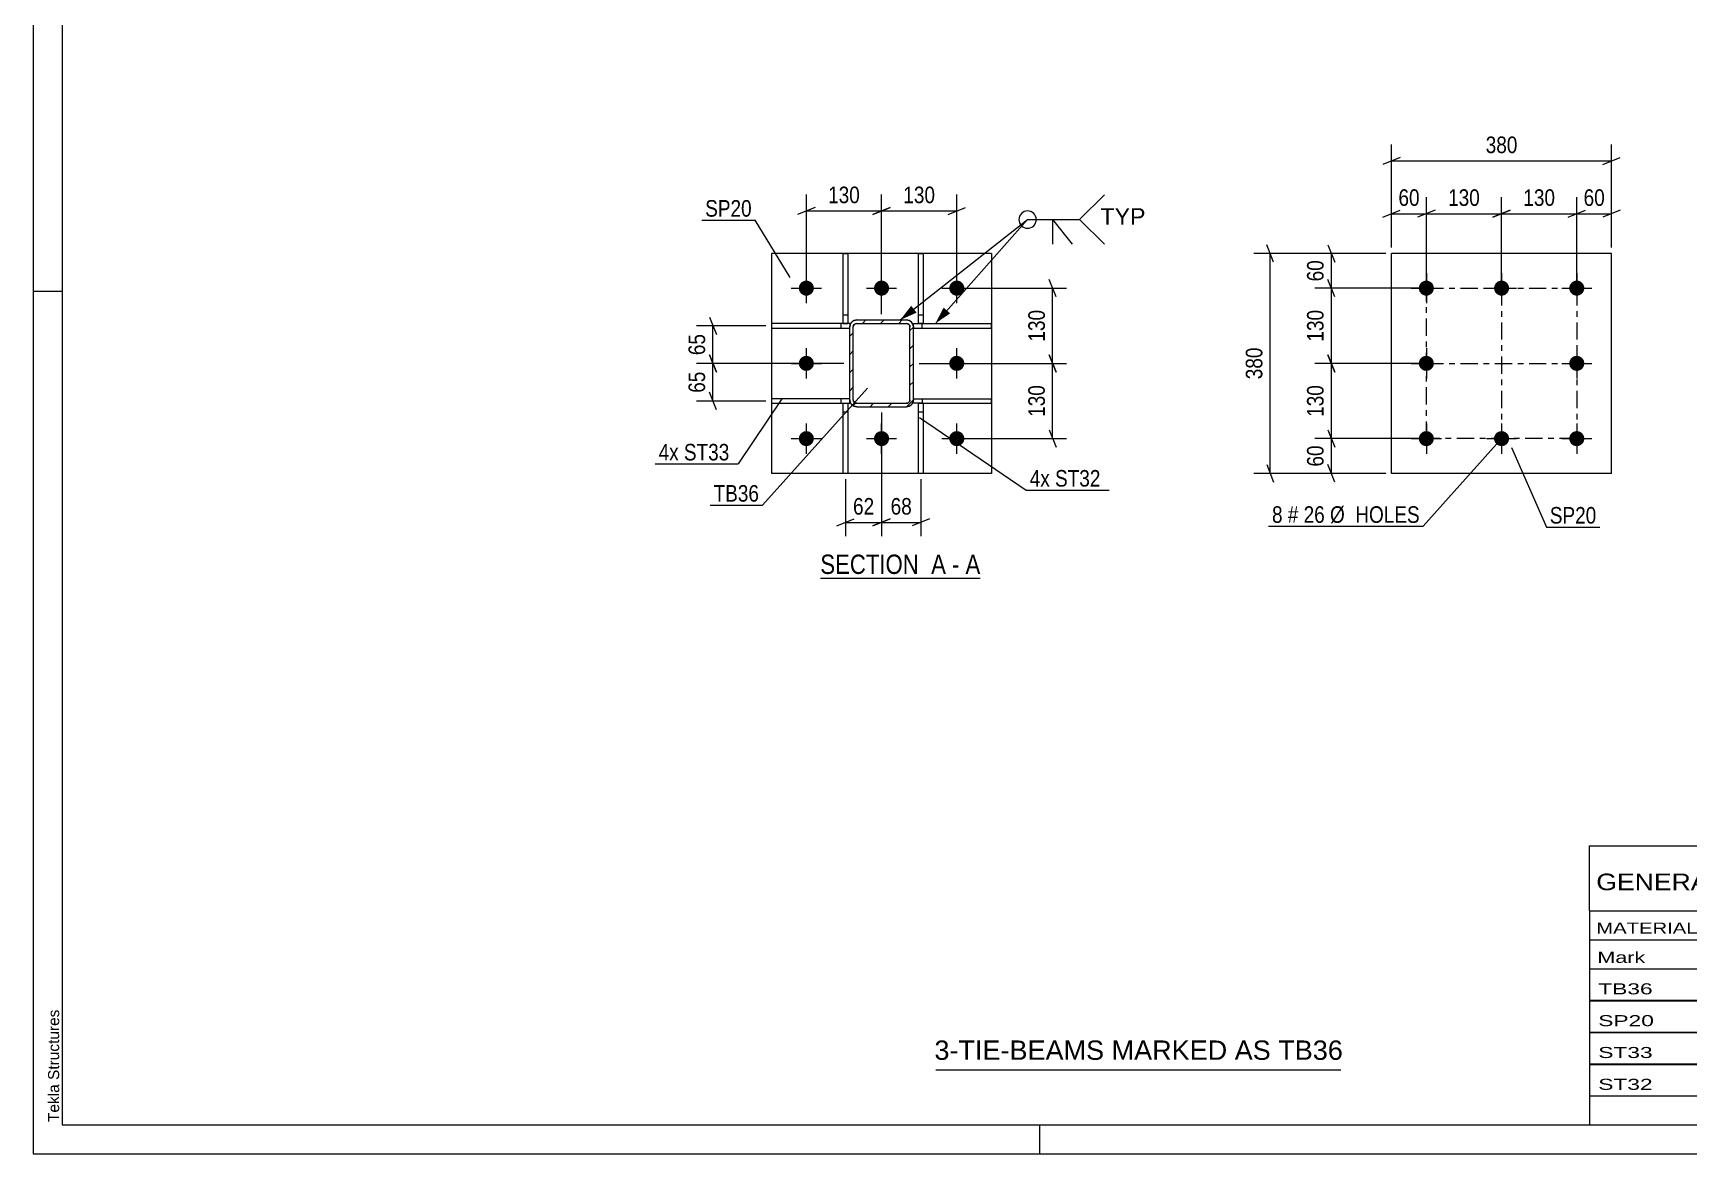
# Model space of a CAD drawing. Header units: millimetres. Extents: x 0 to 594, y 0 to 420.
# Drawn here: x 0 to 286.2, y 0 to 193.6 of the extents above; entities that cross this region are included whole.
import ezdxf

# ---------------------------------------------------------------- set-up
doc = ezdxf.new("R2010")
doc.units = ezdxf.units.MM
doc.linetypes.add('DXK_LINE_DOT2', pattern=[3.9198, 1.9599, -1.9599])
doc.linetypes.add('DXK_LINE_DOT3', pattern=[5.9187, 2.979, -0.9799, 0.9799, -0.9799])
doc.styles.add('Arial', font='ARIAL.TTF', dxfattribs={"height": 0.2})
doc.styles.add('Arial Narrow', font='ARIALN.TTF', dxfattribs={"height": 0.2})

# ---------------------------------------------------------------- blocks, each defined once
blk = doc.blocks.new('Unknown-580568863-1163')
at = {"color": 5, "linetype": 'Continuous'}
for p, q in [((0, 420), (0, 0)), ((5, 415), (5, 5)), ((5, 149), (0, 149)), ((5, 5), (589, 5)), ((174, 0), (174, 5)), ((0, 0), (594, 0))]:
    blk.add_line(p, q, dxfattribs=at)
at = {"color": 174, "linetype": 'Continuous', "style": 'Arial'}
blk.add_text('Tekla Structures', height=1.9102, rotation=90, dxfattribs=at).set_placement((4.5, 5.5))
blk = doc.blocks.new('Unknown-580568863-13 - 1405')
at = {"color": 6, "linetype": 'Continuous'}
blk.add_line((136.05, 99.45), (163.69, 99.45), dxfattribs=at)
at = {"color": 0, "linetype": 'Continuous'}
blk.add_wipeout([(154.15, 100.2), (154.15, 103.7), (136.05, 103.7), (136.05, 100.2)], dxfattribs=at)
at = {"color": 7, "linetype": 'Continuous', "style": 'Arial Narrow'}
blk.add_text('SECTION ', height=3.34, dxfattribs=at).set_placement((136.05, 100.2))
at = {"color": 0, "linetype": 'Continuous'}
blk.add_wipeout([(157.76, 100.2), (157.76, 103.7), (155.2, 103.7), (155.2, 100.2)], dxfattribs=at)
blk.add_wipeout([(160.09, 100.2), (160.09, 103.7), (158.81, 103.7), (158.81, 100.2)], dxfattribs=at)
at = {"color": 7, "linetype": 'Continuous', "style": 'Arial Narrow'}
blk.add_text('A', height=3.34, dxfattribs=at).set_placement((155.2, 100.2))
at = {"color": 0, "linetype": 'Continuous'}
blk.add_wipeout([(163.69, 100.2), (163.69, 103.7), (161.14, 103.7), (161.14, 100.2)], dxfattribs=at)
at = {"color": 7, "linetype": 'Continuous', "style": 'Arial Narrow'}
for s, p in [('A', (161.14, 100.2)), ('-', (158.81, 100.2))]:
    blk.add_text(s, height=3.34, dxfattribs=at).set_placement(p)
blk = doc.blocks.new('Part-580568863-1466 - 1405')
at = {"color": 2, "linetype": 'Continuous'}
for p, q in [((141.13, 143.48), (127.63, 143.48)), ((127.63, 143.48), (127.63, 142.68)), ((141.13, 143.48), (141.13, 142.88)), ((127.63, 142.68), (141.13, 142.68))]:
    blk.add_line(p, q, dxfattribs=at)
at = {"color": 7, "linetype": 'DXK_LINE_DOT2'}
for p, q in [((139.63, 142.68), (139.63, 143.48)), ((141.13, 142.68), (141.13, 142.88))]:
    blk.add_line(p, q, dxfattribs=at)
blk = doc.blocks.new('Part-580568863-1450 - 1405')
at = {"color": 2, "linetype": 'Continuous'}
for p, q in [((140.02, 143.49), (140.02, 155.58)), ((140.02, 155.58), (140.82, 155.58)), ((140.82, 155.58), (140.82, 143.49)), ((140.02, 143.49), (140.82, 143.49))]:
    blk.add_line(p, q, dxfattribs=at)
at = {"color": 7, "linetype": 'DXK_LINE_DOT2'}
blk.add_line((140.02, 144.99), (140.82, 144.99), dxfattribs=at)
blk = doc.blocks.new('Part-580568863-1442 - 1405')
at = {"color": 2, "linetype": 'Continuous'}
for p, q in [((140.02, 117.58), (140.02, 129.69)), ((140.02, 129.69), (140.82, 129.69)), ((140.82, 129.69), (140.82, 117.58)), ((140.82, 117.58), (140.02, 117.58))]:
    blk.add_line(p, q, dxfattribs=at)
at = {"color": 7, "linetype": 'DXK_LINE_DOT2'}
blk.add_line((140.02, 128.19), (140.82, 128.19), dxfattribs=at)
blk = doc.blocks.new('Part-580568863-1434 - 1405')
at = {"color": 2, "linetype": 'Continuous'}
for p, q in [((153.02, 117.58), (153.02, 129.69)), ((153.02, 129.69), (153.82, 129.69)), ((153.82, 129.69), (153.82, 117.58)), ((153.82, 117.58), (153.02, 117.58))]:
    blk.add_line(p, q, dxfattribs=at)
at = {"color": 7, "linetype": 'DXK_LINE_DOT2'}
blk.add_line((153.02, 128.19), (153.82, 128.19), dxfattribs=at)
blk = doc.blocks.new('Part-580568863-1476 - 1405')
at = {"color": 2, "linetype": 'Continuous'}
for p, q in [((141.13, 130.48), (127.63, 130.48)), ((127.63, 130.48), (127.63, 129.68)), ((127.63, 129.68), (140.02, 129.68)), ((140.82, 129.68), (141.13, 129.68)), ((141.13, 129.68), (141.13, 130.28))]:
    blk.add_line(p, q, dxfattribs=at)
at = {"color": 7, "linetype": 'DXK_LINE_DOT2'}
for p, q in [((139.63, 129.68), (139.63, 130.48)), ((140.02, 129.68), (140.82, 129.68)), ((141.13, 130.28), (141.13, 130.48))]:
    blk.add_line(p, q, dxfattribs=at)
blk = doc.blocks.new('Bolt-580568863-1445 - 1405')
at = {"linetype": 'Continuous'}
for points in [[(132.33, 149.58, -1), (134.93, 149.58, -1)], [(145.33, 149.58, -1), (147.93, 149.58, -1)], [(158.33, 149.58, -1), (160.93, 149.58, -1)], [(132.33, 136.58, -1), (134.93, 136.58, -1)], [(158.33, 136.58, -1), (160.93, 136.58, -1)], [(132.33, 123.58, -1), (134.93, 123.58, -1)], [(145.33, 123.58, -1), (147.93, 123.58, -1)], [(158.33, 123.58, -1), (160.93, 123.58, -1)]]:
    blk.add_hatch(color=1, dxfattribs=at).paths.add_polyline_path(points)
at = {"color": 1, "linetype": 'Continuous'}
for p, q in [((133.63, 146.98), (133.63, 152.18)), ((146.63, 146.98), (146.63, 152.18)), ((159.63, 146.98), (159.63, 152.18)), ((131.03, 149.58), (136.23, 149.58)), ((144.03, 149.58), (149.23, 149.58)), ((157.03, 149.58), (162.23, 149.58)), ((133.63, 133.98), (133.63, 139.18)), ((159.63, 133.98), (159.63, 139.18)), ((131.03, 136.58), (136.23, 136.58)), ((157.03, 136.58), (162.23, 136.58)), ((133.63, 120.98), (133.63, 126.18)), ((146.63, 120.98), (146.63, 126.18)), ((159.63, 120.98), (159.63, 126.18)), ((131.03, 123.58), (136.23, 123.58)), ((144.03, 123.58), (149.23, 123.58)), ((157.03, 123.58), (162.23, 123.58))]:
    blk.add_line(p, q, dxfattribs=at)
blk = doc.blocks.new('Part-580568863-1471 - 1405')
at = {"color": 2, "linetype": 'Continuous'}
for p, q in [((152.13, 142.87), (152.13, 143.48)), ((152.13, 143.48), (165.63, 143.48)), ((165.63, 142.68), (165.63, 143.48)), ((152.13, 142.68), (165.63, 142.68))]:
    blk.add_line(p, q, dxfattribs=at)
at = {"color": 7, "linetype": 'DXK_LINE_DOT2'}
for p, q in [((153.63, 142.68), (153.63, 143.48)), ((152.13, 142.87), (152.13, 142.68))]:
    blk.add_line(p, q, dxfattribs=at)
blk = doc.blocks.new('Part-580568863-1481 - 1405')
at = {"color": 2, "linetype": 'Continuous'}
for p, q in [((152.13, 130.48), (165.63, 130.48)), ((152.13, 129.68), (152.13, 130.28)), ((153.02, 129.68), (152.13, 129.68)), ((153.82, 129.68), (165.63, 129.68)), ((165.63, 129.68), (165.63, 130.48))]:
    blk.add_line(p, q, dxfattribs=at)
at = {"color": 7, "linetype": 'DXK_LINE_DOT2'}
for p, q in [((152.13, 130.28), (152.13, 130.48)), ((153.63, 129.68), (153.02, 129.68)), ((153.82, 129.68), (153.02, 129.68)), ((153.63, 130.48), (153.63, 129.68))]:
    blk.add_line(p, q, dxfattribs=at)
blk = doc.blocks.new('Part-580568863-1486 - 1405')
at = {"color": 2, "linetype": 'Continuous'}
for p, q in [((153.02, 143.49), (153.02, 155.58)), ((153.02, 155.58), (153.82, 155.58)), ((153.82, 155.58), (153.82, 143.49)), ((153.82, 143.49), (153.02, 143.49))]:
    blk.add_line(p, q, dxfattribs=at)
at = {"color": 7, "linetype": 'DXK_LINE_DOT2'}
blk.add_line((153.02, 144.99), (153.82, 144.99), dxfattribs=at)
blk = doc.blocks.new('Part-580568863-1505 - 1405')
at = {"linetype": 'Continuous'}
h = blk.add_hatch(dxfattribs=at)
h.set_pattern_fill('', scale=0.7, style=0, pattern_type=0)
h.set_pattern_definition([(45, (152.1315, 130.2785), (-1.57154, 1.57154), [])])
h.paths.add_polyline_path([(152.04, 129.82), (152.13, 130.28), (152.13, 142.88), (152.04, 143.34), (151.78, 143.73), (151.39, 143.99), (150.93, 144.08), (142.33, 144.08), (141.87, 143.99), (141.48, 143.73), (141.22, 143.34), (141.13, 142.88), (141.13, 130.28), (141.22, 129.82), (141.48, 129.43), (141.87, 129.17), (142.33, 129.08), (150.93, 129.08), (151.39, 129.17), (151.78, 129.43)])
h.paths.add_polyline_path([(151.16, 129.72), (150.93, 129.68), (142.33, 129.68), (142.1, 129.72), (141.91, 129.85), (141.78, 130.05), (141.73, 130.28), (141.73, 142.88), (141.78, 143.11), (141.91, 143.3), (142.1, 143.43), (142.33, 143.48), (150.93, 143.48), (151.16, 143.43), (151.36, 143.3), (151.49, 143.11), (151.53, 142.88), (151.53, 130.28), (151.49, 130.05), (151.36, 129.85)])
at = {"color": 7, "linetype": 'DXK_LINE_DOT2'}
for p, q in [((141.13, 142.88), (141.22, 143.34)), ((141.78, 143.11), (141.73, 142.88)), ((141.91, 143.3), (141.78, 143.11)), ((141.87, 143.99), (142.33, 144.08)), ((142.1, 143.43), (141.91, 143.3)), ((142.33, 143.48), (142.1, 143.43)), ((142.33, 144.08), (150.93, 144.08)), ((142.33, 143.48), (150.93, 143.48)), ((150.93, 144.08), (151.39, 143.99)), ((151.16, 143.43), (150.93, 143.48)), ((151.36, 143.3), (151.16, 143.43)), ((151.49, 143.11), (151.36, 143.3)), ((151.53, 142.88), (151.49, 143.11)), ((152.04, 143.34), (152.13, 142.88)), ((141.13, 130.28), (141.13, 142.88)), ((141.73, 130.28), (141.73, 142.88)), ((151.53, 130.28), (151.53, 142.88)), ((152.13, 130.28), (152.13, 142.88)), ((141.22, 129.82), (141.13, 130.28)), ((141.73, 130.28), (141.78, 130.05)), ((141.78, 130.05), (141.91, 129.85)), ((142.33, 129.08), (141.87, 129.17)), ((141.91, 129.85), (142.1, 129.72)), ((142.1, 129.72), (142.33, 129.68)), ((142.33, 129.68), (150.93, 129.68)), ((142.33, 129.08), (150.93, 129.08)), ((150.93, 129.68), (151.16, 129.72)), ((151.39, 129.17), (150.93, 129.08)), ((151.16, 129.72), (151.36, 129.85)), ((151.36, 129.85), (151.49, 130.05)), ((151.49, 130.05), (151.53, 130.28)), ((152.13, 130.28), (152.04, 129.82))]:
    blk.add_line(p, q, dxfattribs=at)
at = {"color": 2, "linetype": 'Continuous'}
for p, q in [((141.22, 143.34), (141.13, 142.88)), ((141.73, 142.88), (141.78, 143.11)), ((141.78, 143.11), (141.91, 143.3)), ((142.33, 144.08), (141.87, 143.99)), ((141.91, 143.3), (142.1, 143.43)), ((142.1, 143.43), (142.33, 143.48)), ((142.33, 144.08), (150.93, 144.08)), ((142.33, 143.48), (150.93, 143.48)), ((151.39, 143.99), (150.93, 144.08)), ((150.93, 143.48), (151.16, 143.43)), ((151.16, 143.43), (151.36, 143.3)), ((151.36, 143.3), (151.49, 143.11)), ((151.49, 143.11), (151.53, 142.88)), ((152.13, 142.88), (152.04, 143.34)), ((141.13, 130.28), (141.13, 142.88)), ((141.73, 130.28), (141.73, 142.88)), ((151.53, 130.28), (151.53, 142.88)), ((152.13, 130.28), (152.13, 142.88)), ((141.13, 130.28), (141.22, 129.82)), ((141.78, 130.05), (141.73, 130.28)), ((141.91, 129.85), (141.78, 130.05)), ((141.87, 129.17), (142.33, 129.08)), ((142.1, 129.72), (141.91, 129.85)), ((142.33, 129.68), (142.1, 129.72)), ((142.33, 129.68), (150.93, 129.68)), ((142.33, 129.08), (150.93, 129.08)), ((151.16, 129.72), (150.93, 129.68)), ((150.93, 129.08), (151.39, 129.17)), ((151.36, 129.85), (151.16, 129.72)), ((151.49, 130.05), (151.36, 129.85)), ((151.53, 130.28), (151.49, 130.05)), ((152.04, 129.82), (152.13, 130.28))]:
    blk.add_line(p, q, dxfattribs=at)
at = {"color": 7, "linetype": 'DXK_LINE_DOT2'}
for centre, start, end in [((142.33, 142.88), 112.5, 157.5), ((150.93, 142.88), 22.5, 67.5), ((142.33, 130.28), 202.5, 247.5), ((150.93, 130.28), 292.5, 337.5)]:
    blk.add_arc(centre, 1.2, start, end, dxfattribs=at)
at = {"color": 2, "linetype": 'Continuous'}
for centre, start, end in [((142.33, 142.88), 112.5, 157.5), ((150.93, 142.88), 22.5, 67.5), ((142.33, 130.28), 202.5, 247.5), ((150.93, 130.28), 292.5, 337.5)]:
    blk.add_arc(centre, 1.2, start, end, dxfattribs=at)
blk = doc.blocks.new('Part-580568863-1520 - 1405')
at = {"color": 2, "linetype": 'Continuous'}
for p, q in [((165.63, 155.58), (127.63, 155.58)), ((127.63, 155.58), (127.63, 117.58)), ((165.63, 155.58), (165.63, 117.58)), ((165.63, 117.58), (127.63, 117.58))]:
    blk.add_line(p, q, dxfattribs=at)
blk = doc.blocks.new('Bolt-580568863-2206 - 2144')
at = {"linetype": 'Continuous'}
for points in [[(240.78, 150.88, -1), (240.78, 148.28, -1)], [(253.78, 150.88, -1), (253.78, 148.28, -1)], [(266.78, 150.88, -1), (266.78, 148.28, -1)], [(240.78, 137.88, -1), (240.78, 135.28, -1)], [(266.78, 137.88, -1), (266.78, 135.28, -1)], [(240.78, 124.88, -1), (240.78, 122.28, -1)], [(253.78, 124.88, -1), (253.78, 122.28, -1)], [(266.78, 124.88, -1), (266.78, 122.28, -1)]]:
    blk.add_hatch(color=1, dxfattribs=at).paths.add_polyline_path(points)
at = {"color": 1, "linetype": 'Continuous'}
for p, q in [((240.78, 152.18), (240.78, 146.98)), ((253.78, 152.18), (253.78, 146.98)), ((266.78, 152.18), (266.78, 146.98)), ((238.18, 149.58), (243.38, 149.58)), ((251.18, 149.58), (256.38, 149.58)), ((264.18, 149.58), (269.38, 149.58)), ((240.78, 139.18), (240.78, 133.98)), ((266.78, 139.18), (266.78, 133.98)), ((238.18, 136.58), (243.38, 136.58)), ((264.18, 136.58), (269.38, 136.58)), ((240.78, 126.18), (240.78, 120.98)), ((253.78, 126.18), (253.78, 120.98)), ((266.78, 126.18), (266.78, 120.98)), ((238.18, 123.58), (243.38, 123.58)), ((251.18, 123.58), (256.38, 123.58)), ((264.18, 123.58), (269.38, 123.58))]:
    blk.add_line(p, q, dxfattribs=at)
blk = doc.blocks.new('Part-580568863-2211 - 2144')
at = {"color": 2, "linetype": 'Continuous'}
for p, q in [((272.78, 155.58), (234.78, 155.58)), ((234.78, 117.58), (234.78, 155.58)), ((272.78, 117.58), (272.78, 155.58)), ((272.78, 117.58), (234.78, 117.58))]:
    blk.add_line(p, q, dxfattribs=at)
blk = doc.blocks.new('Rectangle-580568863-2299 - 2144')
at = {"color": 1, "linetype": 'DXK_LINE_DOT3'}
blk.add_lwpolyline([(240.78, 149.58), (266.78, 149.58), (266.78, 123.58), (240.78, 123.58), (240.78, 149.58)], close=True, dxfattribs=at)
blk = doc.blocks.new('Line-580568863-2284 - 2144')
at = {"color": 1, "linetype": 'DXK_LINE_DOT3'}
blk.add_line((240.78, 136.58), (266.78, 136.58), dxfattribs=at)
blk = doc.blocks.new('Line-580568863-2292 - 2144')
at = {"color": 1, "linetype": 'DXK_LINE_DOT3'}
blk.add_line((253.78, 149.58), (253.78, 123.58), dxfattribs=at)
blk = doc.blocks.new('StraightDimension-580568863-1583 - 1405')
at = {"color": 7, "linetype": 'Continuous'}
for p, q in [((148.13, 163.51), (145.13, 162.31)), ((146.63, 145.08), (146.63, 165.76)), ((158.13, 162.31), (161.13, 163.51)), ((159.63, 150.58), (159.63, 165.76)), ((146.63, 162.91), (159.63, 162.91))]:
    blk.add_line(p, q, dxfattribs=at)
at = {"color": 0}
blk.add_wipeout([(156.47, 163.66), (156.47, 167.86), (149.79, 167.86), (149.79, 163.66)], dxfattribs=at)
at = {"color": 3, "style": 'Arial Narrow'}
blk.add_text('130', height=2.863, dxfattribs=at).set_placement((150.39, 164.26))
blk = doc.blocks.new('StraightDimension-580568863-1522 - 1405')
at = {"color": 7, "linetype": 'Continuous'}
for p, q in [((146.63, 128.08), (146.63, 106.7)), ((140.42, 116.58), (140.42, 106.7)), ((138.92, 108.5), (141.92, 109.7)), ((140.42, 109.1), (146.63, 109.1)), ((148.13, 109.7), (145.13, 108.5))]:
    blk.add_line(p, q, dxfattribs=at)
at = {"color": 0}
blk.add_wipeout([(145.95, 109.85), (145.95, 114.05), (141.1, 114.05), (141.1, 109.85)], dxfattribs=at)
at = {"color": 3, "style": 'Arial Narrow'}
blk.add_text('62', height=2.863, dxfattribs=at).set_placement((141.7, 110.45))
blk = doc.blocks.new('StraightDimension-580568863-1533 - 1405')
at = {"color": 7, "linetype": 'Continuous'}
for p, q in [((146.63, 128.08), (146.63, 106.7)), ((153.42, 116.58), (153.42, 106.7)), ((145.13, 108.5), (148.13, 109.7)), ((146.63, 109.1), (153.42, 109.1)), ((154.92, 109.7), (151.92, 108.5))]:
    blk.add_line(p, q, dxfattribs=at)
at = {"color": 0}
blk.add_wipeout([(152.45, 109.85), (152.45, 114.05), (147.6, 114.05), (147.6, 109.85)], dxfattribs=at)
at = {"color": 3, "style": 'Arial Narrow'}
blk.add_text('68', height=2.863, dxfattribs=at).set_placement((148.2, 110.45))
blk = doc.blocks.new('StraightDimension-580568863-1541 - 1405')
at = {"color": 7, "linetype": 'Continuous'}
for p, q in [((116.88, 144.58), (118.08, 141.58)), ((126.63, 143.08), (114.63, 143.08)), ((117.48, 136.58), (117.48, 143.08)), ((118.08, 135.08), (116.88, 138.08)), ((140.13, 136.58), (114.63, 136.58))]:
    blk.add_line(p, q, dxfattribs=at)
at = {"color": 0}
blk.add_wipeout([(116.73, 142.26), (112.53, 142.26), (112.53, 137.4), (116.73, 137.4)], dxfattribs=at)
at = {"color": 3, "style": 'Arial Narrow'}
blk.add_text('65', height=2.863, rotation=90.0002, dxfattribs=at).set_placement((116.13, 138))
blk = doc.blocks.new('StraightDimension-580568863-1551 - 1405')
at = {"color": 7, "linetype": 'Continuous'}
for p, q in [((116.88, 138.08), (118.08, 135.08)), ((140.13, 136.58), (114.63, 136.58)), ((117.48, 130.08), (117.48, 136.58)), ((126.63, 130.08), (114.63, 130.08)), ((118.08, 128.58), (116.88, 131.58))]:
    blk.add_line(p, q, dxfattribs=at)
at = {"color": 0}
blk.add_wipeout([(116.73, 135.76), (112.53, 135.76), (112.53, 130.9), (116.73, 130.9)], dxfattribs=at)
at = {"color": 3, "style": 'Arial Narrow'}
blk.add_text('65', height=2.863, rotation=90.0002, dxfattribs=at).set_placement((116.13, 131.5))
blk = doc.blocks.new('StraightDimension-580568863-1558 - 1405')
at = {"color": 7, "linetype": 'Continuous'}
for p, q in [((160.63, 149.58), (178.6, 149.58)), ((176.8, 148.08), (175.6, 151.08)), ((176.2, 136.58), (176.2, 149.58)), ((175.6, 138.08), (176.8, 135.08)), ((153.13, 136.58), (178.6, 136.58))]:
    blk.add_line(p, q, dxfattribs=at)
at = {"color": 0}
blk.add_wipeout([(175.45, 146.42), (171.25, 146.42), (171.25, 139.74), (175.45, 139.74)], dxfattribs=at)
at = {"color": 3, "style": 'Arial Narrow'}
blk.add_text('130', height=2.863, rotation=90.0002, dxfattribs=at).set_placement((174.85, 140.34))
blk = doc.blocks.new('StraightDimension-580568863-1572 - 1405')
at = {"color": 7, "linetype": 'Continuous'}
for p, q in [((176.8, 135.08), (175.6, 138.08)), ((153.13, 136.58), (178.6, 136.58)), ((176.2, 123.58), (176.2, 136.58)), ((160.63, 123.58), (178.6, 123.58)), ((175.6, 125.08), (176.8, 122.08))]:
    blk.add_line(p, q, dxfattribs=at)
at = {"color": 0}
blk.add_wipeout([(175.45, 133.42), (171.25, 133.42), (171.25, 126.74), (175.45, 126.74)], dxfattribs=at)
at = {"color": 3, "style": 'Arial Narrow'}
blk.add_text('130', height=2.863, rotation=90.0002, dxfattribs=at).set_placement((174.85, 127.34))
blk = doc.blocks.new('StraightDimension-580568863-1593 - 1405')
at = {"color": 7, "linetype": 'Continuous'}
for p, q in [((135.13, 163.51), (132.13, 162.31)), ((133.63, 150.58), (133.63, 165.76)), ((145.13, 162.31), (148.13, 163.51)), ((146.63, 145.08), (146.63, 165.76)), ((133.63, 162.91), (146.63, 162.91))]:
    blk.add_line(p, q, dxfattribs=at)
at = {"color": 0}
blk.add_wipeout([(143.47, 163.66), (143.47, 167.86), (136.79, 167.86), (136.79, 163.66)], dxfattribs=at)
at = {"color": 3, "style": 'Arial Narrow'}
blk.add_text('130', height=2.863, dxfattribs=at).set_placement((137.39, 164.26))
blk = doc.blocks.new('StraightDimension-580568863-2270 - 2144')
at = {"color": 7, "linetype": 'Continuous'}
for p, q in [((233.78, 155.58), (221.52, 155.58)), ((223.77, 157.08), (224.97, 154.08)), ((224.37, 149.58), (224.37, 155.58)), ((239.78, 149.58), (221.52, 149.58)), ((224.97, 148.08), (223.77, 151.08))]:
    blk.add_line(p, q, dxfattribs=at)
at = {"color": 0}
blk.add_wipeout([(223.62, 155.01), (219.42, 155.01), (219.42, 150.15), (223.62, 150.15)], dxfattribs=at)
at = {"color": 3, "style": 'Arial Narrow'}
blk.add_text('60', height=2.863, rotation=90.0002, dxfattribs=at).set_placement((223.02, 150.75))
blk = doc.blocks.new('StraightDimension-580568863-3054 - 2144')
at = {"color": 7, "linetype": 'Continuous'}
for p, q in [((240.78, 150.58), (240.78, 165.29)), ((253.78, 150.58), (253.78, 165.29)), ((242.28, 163.04), (239.28, 161.84)), ((240.78, 162.44), (253.78, 162.44)), ((252.28, 161.84), (255.28, 163.04))]:
    blk.add_line(p, q, dxfattribs=at)
at = {"color": 0}
blk.add_wipeout([(250.63, 163.19), (250.63, 167.39), (243.94, 167.39), (243.94, 163.19)], dxfattribs=at)
at = {"color": 3, "style": 'Arial Narrow'}
blk.add_text('130', height=2.863, dxfattribs=at).set_placement((244.54, 163.79))
blk = doc.blocks.new('StraightDimension-580568863-2213 - 2144')
at = {"color": 7, "linetype": 'Continuous'}
for p, q in [((233.78, 155.58), (210.94, 155.58)), ((214.39, 154.08), (213.19, 157.08)), ((213.79, 117.58), (213.79, 155.58)), ((233.78, 117.58), (210.94, 117.58)), ((213.19, 119.08), (214.39, 116.08))]:
    blk.add_line(p, q, dxfattribs=at)
at = {"color": 0}
blk.add_wipeout([(213.04, 139.92), (208.84, 139.92), (208.84, 133.24), (213.04, 133.24)], dxfattribs=at)
at = {"color": 3, "style": 'Arial Narrow'}
blk.add_text('380', height=2.863, rotation=90.0002, dxfattribs=at).set_placement((212.44, 133.84))
blk = doc.blocks.new('StraightDimension-580568863-2224 - 2144')
at = {"color": 7, "linetype": 'Continuous'}
for p, q in [((266.78, 150.58), (266.78, 165.29)), ((272.78, 156.58), (272.78, 165.29)), ((265.28, 161.84), (268.28, 163.04)), ((266.78, 162.44), (272.78, 162.44)), ((274.28, 163.04), (271.28, 161.84))]:
    blk.add_line(p, q, dxfattribs=at)
at = {"color": 0}
blk.add_wipeout([(272.21, 163.19), (272.21, 167.39), (267.36, 167.39), (267.36, 163.19)], dxfattribs=at)
at = {"color": 3, "style": 'Arial Narrow'}
blk.add_text('60', height=2.863, dxfattribs=at).set_placement((267.96, 163.79))
blk = doc.blocks.new('StraightDimension-580568863-2234 - 2144')
at = {"color": 7, "linetype": 'Continuous'}
for p, q in [((234.78, 156.58), (234.78, 165.29)), ((240.78, 150.58), (240.78, 165.29)), ((233.28, 161.84), (236.28, 163.04)), ((234.78, 162.44), (240.78, 162.44)), ((242.28, 163.04), (239.28, 161.84))]:
    blk.add_line(p, q, dxfattribs=at)
at = {"color": 0}
blk.add_wipeout([(240.21, 163.19), (240.21, 167.39), (235.36, 167.39), (235.36, 163.19)], dxfattribs=at)
at = {"color": 3, "style": 'Arial Narrow'}
blk.add_text('60', height=2.863, dxfattribs=at).set_placement((235.96, 163.79))
blk = doc.blocks.new('StraightDimension-580568863-2249 - 2144')
at = {"color": 7, "linetype": 'Continuous'}
for p, q in [((236.28, 172.16), (233.28, 170.96)), ((234.78, 156.58), (234.78, 174.41)), ((271.28, 170.96), (274.28, 172.16)), ((272.78, 156.58), (272.78, 174.41)), ((234.78, 171.56), (272.78, 171.56))]:
    blk.add_line(p, q, dxfattribs=at)
at = {"color": 0}
blk.add_wipeout([(257.13, 172.31), (257.13, 176.51), (250.44, 176.51), (250.44, 172.31)], dxfattribs=at)
at = {"color": 3, "style": 'Arial Narrow'}
blk.add_text('380', height=2.863, dxfattribs=at).set_placement((251.04, 172.91))
blk = doc.blocks.new('StraightDimension-580568863-2260 - 2144')
at = {"color": 7, "linetype": 'Continuous'}
for p, q in [((239.78, 123.58), (221.52, 123.58)), ((223.77, 125.08), (224.97, 122.08)), ((224.37, 117.58), (224.37, 123.58)), ((233.78, 117.58), (221.52, 117.58)), ((224.97, 116.08), (223.77, 119.08))]:
    blk.add_line(p, q, dxfattribs=at)
at = {"color": 0}
blk.add_wipeout([(223.62, 123.01), (219.42, 123.01), (219.42, 118.15), (223.62, 118.15)], dxfattribs=at)
at = {"color": 3, "style": 'Arial Narrow'}
blk.add_text('60', height=2.863, rotation=90.0002, dxfattribs=at).set_placement((223.02, 118.75))
blk = doc.blocks.new('StraightDimension-580568863-3056 - 2144')
at = {"color": 7, "linetype": 'Continuous'}
for p, q in [((253.78, 150.58), (253.78, 165.29)), ((266.78, 150.58), (266.78, 165.29)), ((255.28, 163.04), (252.28, 161.84)), ((253.78, 162.44), (266.78, 162.44)), ((265.28, 161.84), (268.28, 163.04))]:
    blk.add_line(p, q, dxfattribs=at)
at = {"color": 0}
blk.add_wipeout([(263.63, 163.19), (263.63, 167.39), (256.94, 167.39), (256.94, 163.19)], dxfattribs=at)
at = {"color": 3, "style": 'Arial Narrow'}
blk.add_text('130', height=2.863, dxfattribs=at).set_placement((257.54, 163.79))
blk = doc.blocks.new('StraightDimension-580568863-3076 - 2144')
at = {"color": 7, "linetype": 'Continuous'}
for p, q in [((224.97, 135.08), (223.77, 138.08)), ((239.78, 136.58), (221.52, 136.58)), ((224.37, 123.58), (224.37, 136.58)), ((239.78, 123.58), (221.52, 123.58)), ((223.77, 125.08), (224.97, 122.08))]:
    blk.add_line(p, q, dxfattribs=at)
at = {"color": 0}
blk.add_wipeout([(223.62, 133.42), (219.42, 133.42), (219.42, 126.74), (223.62, 126.74)], dxfattribs=at)
at = {"color": 3, "style": 'Arial Narrow'}
blk.add_text('130', height=2.863, rotation=90.0002, dxfattribs=at).set_placement((223.02, 127.34))
blk = doc.blocks.new('StraightDimension-580568863-3078 - 2144')
at = {"color": 7, "linetype": 'Continuous'}
for p, q in [((239.78, 149.58), (221.52, 149.58)), ((224.97, 148.08), (223.77, 151.08)), ((224.37, 136.58), (224.37, 149.58)), ((223.77, 138.08), (224.97, 135.08)), ((239.78, 136.58), (221.52, 136.58))]:
    blk.add_line(p, q, dxfattribs=at)
at = {"color": 0}
blk.add_wipeout([(223.62, 146.42), (219.42, 146.42), (219.42, 139.74), (223.62, 139.74)], dxfattribs=at)
at = {"color": 3, "style": 'Arial Narrow'}
blk.add_text('130', height=2.863, rotation=90.0002, dxfattribs=at).set_placement((223.02, 140.34))
blk = doc.blocks.new('Unknown-580568863-3384')
at = {"color": 7, "linetype": 'Continuous'}
for p, q in [((269, 53.25), (429, 53.25)), ((269, 42), (269, 53.25)), ((429, 53.25), (429, 42)), ((269, 42), (429, 42)), ((269, 42), (269, 37)), ((429, 42), (429, 37)), ((269, 37), (429, 37)), ((269, 37), (269, 32)), ((293, 37), (293, 32)), ((328.5, 37), (328.5, 32)), ((354.5, 37), (354.5, 32)), ((367.5, 37), (367.5, 32)), ((385, 37), (385, 32)), ((407, 37), (407, 32)), ((429, 37), (429, 32)), ((269, 32), (429, 32)), ((269, 31.95), (269, 26.55)), ((269, 31.95), (429, 31.95)), ((293, 32), (293, 26.5)), ((328.5, 32), (328.5, 26.5)), ((354.5, 32), (354.5, 26.5)), ((367.5, 32), (367.5, 26.5)), ((385, 32), (385, 26.5)), ((407, 32), (407, 26.5)), ((429, 31.95), (429, 26.55)), ((269, 26.55), (429, 26.55)), ((269, 26.45), (269, 21.05)), ((269, 26.45), (429, 26.45)), ((293, 26.5), (293, 21)), ((328.5, 26.5), (328.5, 21)), ((354.5, 26.5), (354.5, 21)), ((367.5, 26.5), (367.5, 21)), ((385, 26.5), (385, 21)), ((407, 26.5), (407, 21)), ((429, 26.45), (429, 21.05)), ((269, 21.05), (429, 21.05)), ((269, 20.95), (269, 15.55)), ((269, 20.95), (429, 20.95)), ((293, 21), (293, 15.5)), ((328.5, 21), (328.5, 15.5)), ((354.5, 21), (354.5, 15.5)), ((367.5, 21), (367.5, 15.5)), ((385, 21), (385, 15.5)), ((407, 21), (407, 15.5)), ((429, 20.95), (429, 15.55)), ((269, 15.55), (429, 15.55)), ((269, 15.45), (269, 10.05)), ((269, 15.45), (429, 15.45)), ((293, 15.5), (293, 10)), ((328.5, 15.5), (328.5, 10)), ((354.5, 15.5), (354.5, 10)), ((367.5, 15.5), (367.5, 10)), ((385, 15.5), (385, 10)), ((407, 15.5), (407, 10)), ((429, 15.45), (429, 10.05)), ((269, 10.05), (429, 10.05)), ((269, 10), (429, 10)), ((269, 10), (269, 5)), ((385, 10), (385, 5)), ((407, 10), (407, 5)), ((429, 10), (429, 5)), ((269, 5), (429, 5))]:
    blk.add_line(p, q, dxfattribs=at)
at = {"color": 7, "style": 'Arial Narrow'}
for s, height, width, p in [('GENERAL NOTES & WELD DETAILS :', 2.8633, 1.4, (270.15, 45.56)), ('REFER TYP DRAWING TYP-01', 1.9089, 1.6, (353.7, 45.66)), ('No. Required', 1.9089, 1.6, (400.41, 38.06)), ("MATERIAL LIST FOR ASSEMBLY MK'D", 1.9089, 1.6, (270.15, 38.06)), ('TB36', 1.909, 1.794707, (364.1, 37.97)), ('3', 1.91, 1.794707, (391.08, 38.06)), ('Mark', 1.909, 1.7, (270.34, 33)), ('Profile', 1.909, 1.7, (303.41, 33)), ('Material', 1.909, 1.7, (333.54, 33.06)), ('No.', 1.909, 1.7, (358.5, 33.06)), ('Length', 1.909, 1.7, (369, 33.06)), ('Area', 1.909, 1.7, (391.5, 33.06)), ('Weight', 1.909, 1.7, (411, 33.06))]:
    blk.add_text(s, height=height, dxfattribs=dict(at, width=width)).set_placement(p)
at = {"color": 7, "linetype": 'Continuous', "style": 'Arial Narrow'}
for s, height, width, p in [('TB36', 1.909, 1.794707, (270.5, 27.56)), ('RHS150*110*6', 1.9089, 1.794707, (295, 27.56)), ('E350', 1.909, 1.794707, (334.74, 27.56)), ('1', 1.91, 1.794707, (358.86, 27.56)), ('2938', 1.909, 1.794707, (371.58, 27.56)), ('1.5', 1.909, 1.794707, (395.32, 27.56)), ('68.6', 1.909, 1.794707, (414.14, 27.56)), ('SP20', 1.909, 1.794707, (270.5, 22.06)), ('PL20*380', 1.909, 1.794707, (295, 22.06)), ('E350', 1.909, 1.794707, (334.74, 22.06)), ('2', 1.91, 1.794707, (358.86, 22.06)), ('380', 1.909, 1.794707, (373.77, 22.06)), ('0.3', 1.909, 1.794707, (395.32, 22.06)), ('45.3', 1.909, 1.794707, (414.14, 22.06)), ('ST33', 1.909, 1.794707, (270.5, 16.56)), ('PL8*100', 1.909, 1.794707, (295, 16.56)), ('E350', 1.909, 1.794707, (334.74, 16.56)), ('8', 1.91, 1.794707, (358.86, 16.56)), ('135', 1.909, 1.794707, (373.77, 16.56)), ('0.0', 1.909, 1.794707, (395.32, 16.56)), ('3.3', 1.909, 1.794707, (416.33, 16.56)), ('ST32', 1.909, 1.794707, (270.5, 11.06)), ('PL8*100', 1.909, 1.794707, (295, 11.06)), ('E350', 1.909, 1.794707, (334.74, 11.06)), ('8', 1.91, 1.794707, (358.86, 11.06)), ('121', 1.909, 1.794707, (373.77, 11.06)), ('0.0', 1.909, 1.794707, (395.32, 11.06)), ('3.0', 1.909, 1.794707, (416.33, 11.06)), ('Total', 1.909, 1.7, (371.33, 6.5)), ('2.4', 1.909, 1.794707, (394.83, 6.5)), ('120.3', 1.909, 1.794707, (411.96, 6.5))]:
    blk.add_text(s, height=height, dxfattribs=dict(at, width=width)).set_placement(p)
blk = doc.blocks.new('Unknown-580568863-3385')
at = {"color": 7, "linetype": 'Continuous'}
blk.add_line((156, 14.5), (226, 14.5), dxfattribs=at)
at = {"color": 7, "style": 'Arial'}
blk.add_text('3-TIE-BEAMS MARKED AS TB36', height=3.3428, dxfattribs=at).set_placement((155.77, 16.25))
blk = doc.blocks.new('Mark-580568863-1501 - 1405')
at = {"color": 0}
blk.add_wipeout([(125.46, 112.69), (125.46, 115.69), (117.6, 115.69), (117.6, 112.69)], dxfattribs=at)
blk.add_wipeout([(125.46, 112.69), (125.46, 115.69), (117.6, 115.69), (117.6, 112.69)], dxfattribs=at)
at = {"color": 30, "linetype": 'Continuous'}
for p in [(144.22, 132.27), (117, 112.09)]:
    blk.add_line(p, (126.06, 112.09), dxfattribs=at)
at = {"color": 3, "style": 'Arial Narrow'}
blk.add_text('TB36', height=2.863, dxfattribs=at).set_placement((117.6, 112.69))
blk = doc.blocks.new('Mark-580568863-1516 - 1405')
at = {"color": 0}
blk.add_wipeout([(124.19, 161.93), (124.19, 164.93), (116.15, 164.93), (116.15, 161.93)], dxfattribs=at)
blk.add_wipeout([(124.19, 161.93), (124.19, 164.93), (116.15, 164.93), (116.15, 161.93)], dxfattribs=at)
at = {"color": 30, "linetype": 'Continuous'}
for p in [(115.55, 161.33), (130.81, 151.4)]:
    blk.add_line(p, (124.79, 161.33), dxfattribs=at)
at = {"color": 3, "style": 'Arial Narrow'}
blk.add_text('SP20', height=2.863, dxfattribs=at).set_placement((116.15, 161.93))
blk = doc.blocks.new('WeldMark-580568863-1602 - 1405')
at = {"linetype": 'Continuous'}
for points in [[(152.68, 145.35), (149.86, 144.08), (151.75, 146.53)], [(158.48, 145.22), (155.93, 143.48), (157.36, 146.22)]]:
    blk.add_hatch(color=30, dxfattribs=at).paths.add_polyline_path(points)
at = {"color": 30, "linetype": 'Continuous'}
for p, q in [((149.86, 144.08), (171.86, 161.43)), ((155.93, 143.48), (171.86, 161.43)), ((171.86, 161.43), (180.86, 161.43))]:
    blk.add_line(p, q, dxfattribs=at)
at = {"color": 3, "linetype": 'Continuous'}
for q in [(179.58, 157.15), (176.15, 157.15)]:
    blk.add_line((176.15, 161.43), q, dxfattribs=at)
for start, end in [(90, 270), (270, 90)]:
    blk.add_arc((171.86, 161.43), 1.5, start, end, dxfattribs=at)
at = {"color": 0, "linetype": 'Continuous'}
blk.add_wipeout([(192.24, 160.53), (192.24, 163.53), (184.46, 163.53), (184.46, 160.53)], dxfattribs=at)
blk.add_wipeout([(192.24, 160.53), (192.24, 163.53), (184.46, 163.53), (184.46, 160.53)], dxfattribs=at)
at = {"color": 3, "linetype": 'Continuous'}
for q in [(185.15, 165.72), (185.15, 157.15)]:
    blk.add_line((180.86, 161.43), q, dxfattribs=at)
at = {"color": 3, "linetype": 'Continuous', "style": 'Arial'}
blk.add_text('TYP', height=2.865, dxfattribs=at).set_placement((184.46, 160.53))
blk = doc.blocks.new('MarkSet-580568863-1653 - 1405')
at = {"color": 0}
blk.add_wipeout([(175.71, 115.29), (175.71, 118.29), (172.24, 118.29), (172.24, 115.29)], dxfattribs=at)
blk.add_wipeout([(175.71, 115.29), (175.71, 118.29), (172.24, 118.29), (172.24, 115.29)], dxfattribs=at)
at = {"color": 30, "linetype": 'Continuous'}
blk.add_line((153.21, 127.23), (171.64, 114.69), dxfattribs=at)
at = {"color": 0}
blk.add_wipeout([(184.46, 115.29), (184.46, 118.29), (176.61, 118.29), (176.61, 115.29)], dxfattribs=at)
blk.add_wipeout([(184.46, 115.29), (184.46, 118.29), (176.61, 118.29), (176.61, 115.29)], dxfattribs=at)
at = {"color": 30, "linetype": 'Continuous'}
blk.add_line((171.64, 114.69), (185.96, 114.69), dxfattribs=at)
at = {"color": 3, "style": 'Arial Narrow'}
for s, p in [('4x', (172.24, 115.29)), ('ST32', (176.61, 115.29))]:
    blk.add_text(s, height=2.863, dxfattribs=at).set_placement(p)
blk = doc.blocks.new('MarkSet-580568863-1683 - 1405')
at = {"color": 30, "linetype": 'Continuous'}
blk.add_line((129.4, 130.48), (121.83, 119.21), dxfattribs=at)
at = {"color": 0}
blk.add_wipeout([(111.57, 119.81), (111.57, 122.81), (108.1, 122.81), (108.1, 119.81)], dxfattribs=at)
blk.add_wipeout([(111.57, 119.81), (111.57, 122.81), (108.1, 122.81), (108.1, 119.81)], dxfattribs=at)
blk.add_wipeout([(120.33, 119.81), (120.33, 122.81), (112.47, 122.81), (112.47, 119.81)], dxfattribs=at)
blk.add_wipeout([(120.33, 119.81), (120.33, 122.81), (112.47, 122.81), (112.47, 119.81)], dxfattribs=at)
at = {"color": 30, "linetype": 'Continuous'}
blk.add_line((107.5, 119.21), (121.83, 119.21), dxfattribs=at)
at = {"color": 3, "style": 'Arial Narrow'}
for s, p in [('4x', (108.1, 119.81)), ('ST33', (112.47, 119.81))]:
    blk.add_text(s, height=2.863, dxfattribs=at).set_placement(p)
blk = doc.blocks.new('Mark-580568863-2202 - 2144')
at = {"color": 0}
blk.add_wipeout([(215.94, 109.03), (215.94, 112.03), (214.11, 112.03), (214.11, 109.03)], dxfattribs=at)
blk.add_wipeout([(215.94, 109.03), (215.94, 112.03), (214.11, 112.03), (214.11, 109.03)], dxfattribs=at)
blk.add_wipeout([(218.67, 109.03), (218.67, 112.03), (216.84, 112.03), (216.84, 109.03)], dxfattribs=at)
blk.add_wipeout([(218.67, 109.03), (218.67, 112.03), (216.84, 112.03), (216.84, 109.03)], dxfattribs=at)
at = {"color": 3, "style": 'Arial Narrow'}
blk.add_text('8', height=2.86, dxfattribs=at).set_placement((214.11, 109.03))
at = {"color": 0}
blk.add_wipeout([(223.23, 109.03), (223.23, 112.03), (219.57, 112.03), (219.57, 109.03)], dxfattribs=at)
blk.add_wipeout([(223.23, 109.03), (223.23, 112.03), (219.57, 112.03), (219.57, 109.03)], dxfattribs=at)
at = {"color": 3, "style": 'Arial Narrow'}
blk.add_text('#', height=2.86, dxfattribs=at).set_placement((216.84, 109.03))
at = {"color": 0}
blk.add_wipeout([(239.65, 109.03), (239.65, 112.03), (224.13, 112.03), (224.13, 109.03)], dxfattribs=at)
blk.add_wipeout([(239.65, 109.03), (239.65, 112.03), (224.13, 112.03), (224.13, 109.03)], dxfattribs=at)
at = {"color": 7, "linetype": 'Continuous'}
for p in [(253.91, 123.71), (213.51, 108.43)]:
    blk.add_line(p, (240.25, 108.43), dxfattribs=at)
at = {"color": 3, "style": 'Arial Narrow'}
for s, p in [('26', (219.57, 109.03)), ('Ø  HOLES', (224.13, 109.03))]:
    blk.add_text(s, height=2.863, dxfattribs=at).set_placement(p)
blk = doc.blocks.new('Mark-580568863-2207 - 2144')
at = {"color": 0}
blk.add_wipeout([(270.16, 108.9), (270.16, 111.9), (262.12, 111.9), (262.12, 108.9)], dxfattribs=at)
blk.add_wipeout([(270.16, 108.9), (270.16, 111.9), (262.12, 111.9), (262.12, 108.9)], dxfattribs=at)
at = {"color": 30, "linetype": 'Continuous'}
for p, q in [((255.48, 122.06), (261.52, 108.3)), ((261.52, 108.3), (270.76, 108.3))]:
    blk.add_line(p, q, dxfattribs=at)
at = {"color": 3, "style": 'Arial Narrow'}
blk.add_text('SP20', height=2.863, dxfattribs=at).set_placement((262.12, 108.9))

msp = doc.modelspace()

# ---------------------------------------------------------------- block references
for name in ['Unknown-580568863-1163', 'Part-580568863-1520 - 1405', 'Part-580568863-1450 - 1405', 'Part-580568863-1486 - 1405', 'Part-580568863-2211 - 2144', 'Bolt-580568863-1445 - 1405', 'Bolt-580568863-2206 - 2144', 'Rectangle-580568863-2299 - 2144', 'Line-580568863-2292 - 2144', 'Part-580568863-1466 - 1405', 'Part-580568863-1505 - 1405', 'Part-580568863-1471 - 1405', 'Line-580568863-2284 - 2144', 'Part-580568863-1476 - 1405', 'Part-580568863-1442 - 1405', 'Part-580568863-1481 - 1405', 'Part-580568863-1434 - 1405', 'Unknown-580568863-3384', 'Unknown-580568863-3385']:
    msp.add_blockref(name, (0, 0))

# ---------------------------------------------------------------- next in the draw order: block references
for name in ['StraightDimension-580568863-1583 - 1405', 'StraightDimension-580568863-2224 - 2144', 'StraightDimension-580568863-2270 - 2144', 'StraightDimension-580568863-1541 - 1405', 'StraightDimension-580568863-1522 - 1405', 'Mark-580568863-2207 - 2144', 'Unknown-580568863-13 - 1405']:
    msp.add_blockref(name, (0, 0))

# ---------------------------------------------------------------- next in the draw order: block references
for name in ['StraightDimension-580568863-1593 - 1405', 'StraightDimension-580568863-3054 - 2144', 'StraightDimension-580568863-2213 - 2144', 'StraightDimension-580568863-1558 - 1405', 'StraightDimension-580568863-1551 - 1405', 'StraightDimension-580568863-1533 - 1405']:
    msp.add_blockref(name, (0, 0))

# ---------------------------------------------------------------- next in the draw order: block references
for name in ['StraightDimension-580568863-2234 - 2144', 'Mark-580568863-1516 - 1405', 'WeldMark-580568863-1602 - 1405', 'StraightDimension-580568863-1572 - 1405', 'Mark-580568863-1501 - 1405', 'StraightDimension-580568863-2260 - 2144']:
    msp.add_blockref(name, (0, 0))

# ---------------------------------------------------------------- next in the draw order: block references
for name in ['StraightDimension-580568863-2249 - 2144', 'StraightDimension-580568863-3076 - 2144', 'MarkSet-580568863-1683 - 1405', 'MarkSet-580568863-1653 - 1405']:
    msp.add_blockref(name, (0, 0))

# ---------------------------------------------------------------- next in the draw order: block references
for name in ['StraightDimension-580568863-3056 - 2144', 'StraightDimension-580568863-3078 - 2144', 'Mark-580568863-2202 - 2144']:
    msp.add_blockref(name, (0, 0))

doc.saveas('drawing.dxf')
